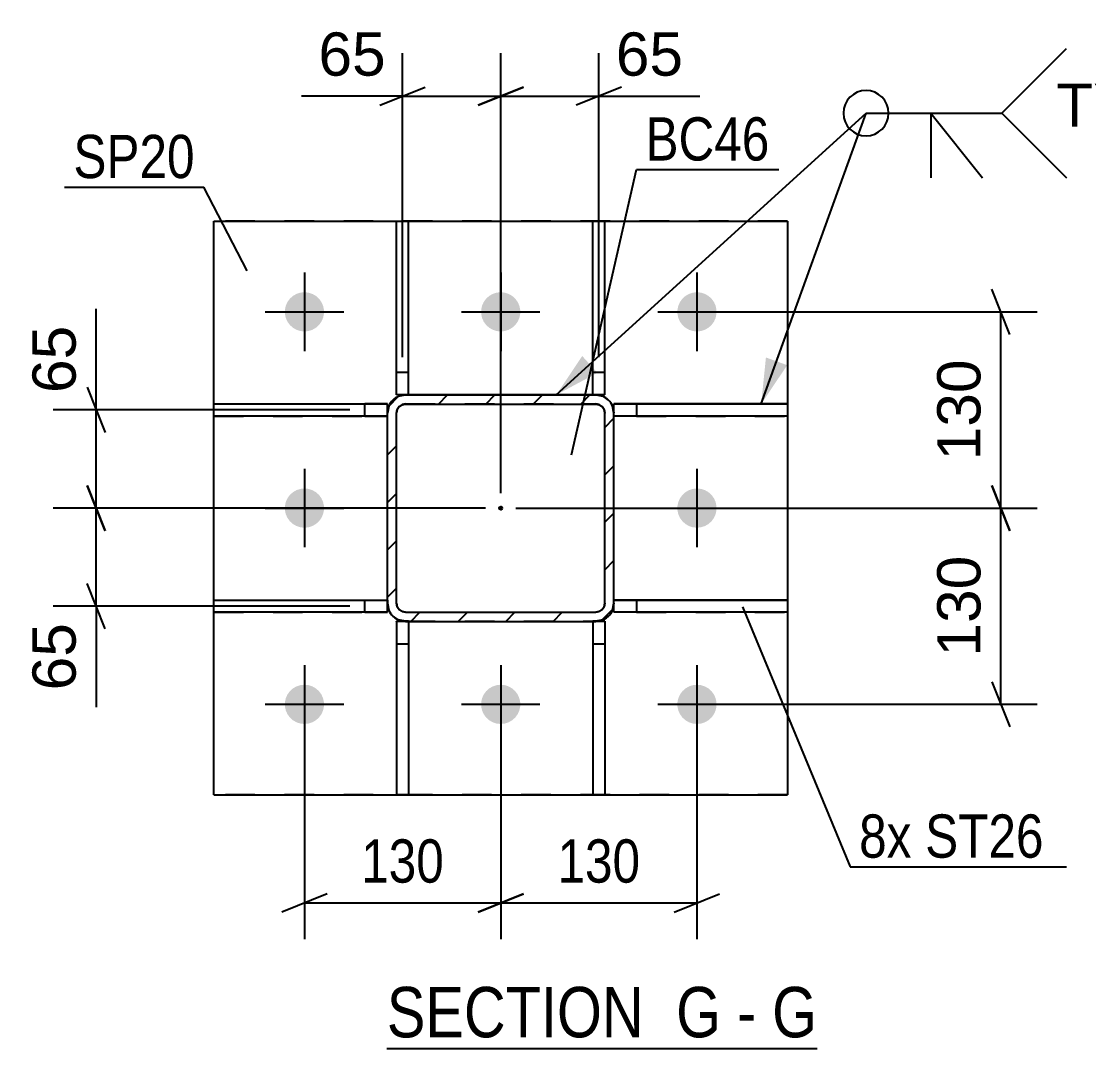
# Model space of a CAD drawing. Header units: millimetres. Extents: x 0 to 841, y 0 to 594.
# Drawn here: x 443.5 to 514.2, y 186.1 to 254.1 of the extents above; entities that cross this region are included whole.
import ezdxf

# ---------------------------------------------------------------- set-up
doc = ezdxf.new("R2010")
doc.units = ezdxf.units.MM
doc.linetypes.add('DXK_LINE_DOT2', pattern=[3.9198, 1.9599, -1.9599])
doc.linetypes.add('DXK_LINE_DOT3', pattern=[5.9187, 2.979, -0.9799, 0.9799, -0.9799])
doc.styles.add('Arial', font='ARIAL.TTF', dxfattribs={"height": 0.2})
doc.styles.add('Arial Narrow', font='ARIALN.TTF', dxfattribs={"height": 0.2})

# ---------------------------------------------------------------- blocks, each defined once
blk = doc.blocks.new('Unknown-318890688-18 - 6150')
at = {"color": 6, "linetype": 'Continuous'}
blk.add_line((467.682, 186.064), (496.183, 186.064), dxfattribs=at)
at = {"color": 0, "linetype": 'Continuous'}
for points in [[(485.79, 186.814), (485.79, 190.314), (467.682, 190.314), (467.682, 186.814)], [(489.824, 186.814), (489.824, 190.314), (486.84, 190.314), (486.84, 186.814)], [(492.149, 186.814), (492.149, 190.314), (490.874, 190.314), (490.874, 186.814)], [(496.183, 186.814), (496.183, 190.314), (493.199, 190.314), (493.199, 186.814)]]:
    blk.add_wipeout(points, dxfattribs=at)
at = {"color": 7, "linetype": 'Continuous', "style": 'Arial Narrow'}
for s, height, p in [('SECTION ', 3.3405, (467.682, 186.814)), ('G', 3.34, (486.84, 186.814)), ('G', 3.34, (493.199, 186.814)), ('-', 3.34, (490.874, 186.814))]:
    blk.add_text(s, height=height, dxfattribs=at).set_placement(p)
blk = doc.blocks.new('Part-318890688-6162 - 6150')
at = {"linetype": 'Continuous'}
h = blk.add_hatch(dxfattribs=at)
h.set_pattern_fill('', scale=0.7, style=0, pattern_type=0)
h.set_pattern_definition([(45, (468.4627, 229.2756), (-1.57154, 1.57154), [])])
h.paths.add_polyline_path([(468.922, 229.367), (468.463, 229.276), (468.073, 229.015), (467.813, 228.626), (467.722, 228.167), (467.722, 215.567), (467.813, 215.108), (468.073, 214.718), (468.463, 214.458), (468.922, 214.367), (481.522, 214.367), (481.981, 214.458), (482.37, 214.718), (482.631, 215.108), (482.722, 215.567), (482.722, 228.167), (482.631, 228.626), (482.37, 229.015), (481.981, 229.276), (481.522, 229.367)])
h.paths.add_polyline_path([(481.522, 228.767), (481.752, 228.721), (481.946, 228.591), (482.076, 228.397), (482.122, 228.167), (482.122, 215.567), (482.076, 215.337), (481.946, 215.143), (481.752, 215.013), (481.522, 214.967), (468.922, 214.967), (468.692, 215.013), (468.498, 215.143), (468.368, 215.337), (468.322, 215.567), (468.322, 228.167), (468.368, 228.397), (468.498, 228.591), (468.692, 228.721), (468.922, 228.767)])
blk.add_hatch(color=246, dxfattribs=at).paths.add_polyline_path([(475.222, 221.767, -1), (475.222, 221.967, -1)])
at = {"color": 2, "linetype": 'Continuous'}
for p, q in [((468.463, 229.28), (468.899, 229.367)), ((468.922, 229.367), (468.463, 229.276)), ((468.922, 229.367), (481.522, 229.367)), ((481.321, 229.372), (469.122, 229.372)), ((481.981, 229.276), (481.522, 229.367)), ((481.545, 229.367), (481.981, 229.28)), ((467.813, 228.626), (467.722, 228.167)), ((467.812, 228.624), (467.813, 228.631)), ((467.813, 228.626), (467.813, 228.631)), ((468.322, 228.167), (468.368, 228.397)), ((468.368, 228.397), (468.498, 228.591)), ((468.498, 228.591), (468.692, 228.721)), ((468.692, 228.721), (468.922, 228.767)), ((468.922, 228.767), (481.522, 228.767)), ((481.522, 228.767), (481.752, 228.721)), ((481.752, 228.721), (481.946, 228.591)), ((481.946, 228.591), (482.076, 228.397)), ((482.076, 228.397), (482.122, 228.167)), ((482.631, 228.626), (482.631, 228.631)), ((482.631, 228.631), (482.632, 228.624)), ((482.722, 228.167), (482.631, 228.626)), ((467.722, 215.567), (467.722, 228.167)), ((468.322, 215.567), (468.322, 228.167)), ((482.122, 215.567), (482.122, 228.167)), ((482.722, 215.567), (482.722, 228.167)), ((467.722, 215.567), (467.813, 215.108)), ((468.368, 215.337), (468.322, 215.567)), ((468.368, 215.342), (468.498, 215.148)), ((468.498, 215.143), (468.368, 215.337)), ((468.498, 215.148), (468.692, 215.017)), ((468.692, 215.013), (468.498, 215.143)), ((468.692, 215.017), (468.922, 214.972)), ((468.922, 214.967), (468.692, 215.013)), ((468.922, 214.967), (468.922, 214.972)), ((468.922, 214.972), (481.522, 214.972)), ((468.922, 214.967), (481.522, 214.967)), ((481.522, 214.972), (481.752, 215.017)), ((481.752, 215.013), (481.522, 214.967)), ((481.522, 214.967), (481.522, 214.972)), ((481.752, 215.017), (481.946, 215.148)), ((481.946, 215.143), (481.752, 215.013)), ((481.946, 215.148), (482.076, 215.342)), ((482.076, 215.337), (481.946, 215.143)), ((482.122, 215.567), (482.076, 215.337)), ((482.631, 215.108), (482.722, 215.567)), ((468.463, 214.458), (468.922, 214.367)), ((468.922, 214.367), (481.522, 214.367)), ((481.522, 214.367), (481.981, 214.458))]:
    blk.add_line(p, q, dxfattribs=at)
at = {"color": 7, "linetype": 'DXK_LINE_DOT2'}
for p, q in [((468.899, 229.367), (468.922, 229.372)), ((469.122, 229.372), (468.922, 229.372)), ((468.922, 229.367), (468.922, 229.372)), ((481.522, 229.372), (481.321, 229.372)), ((481.522, 229.367), (481.522, 229.372)), ((481.522, 229.372), (481.545, 229.367)), ((467.722, 228.172), (467.812, 228.624)), ((468.368, 228.401), (468.322, 228.172)), ((468.498, 228.596), (468.368, 228.401)), ((468.692, 228.726), (468.498, 228.596)), ((468.922, 228.772), (468.692, 228.726)), ((468.922, 228.767), (468.922, 228.772)), ((468.922, 228.772), (481.522, 228.772)), ((481.522, 228.767), (481.522, 228.772)), ((481.752, 228.726), (481.522, 228.772)), ((481.946, 228.596), (481.752, 228.726)), ((482.076, 228.401), (481.946, 228.596)), ((482.122, 228.172), (482.076, 228.401)), ((482.632, 228.624), (482.722, 228.172)), ((467.722, 215.567), (467.722, 228.172)), ((468.322, 228.167), (468.322, 228.172)), ((468.322, 215.572), (468.322, 228.172)), ((482.122, 228.167), (482.122, 228.172)), ((482.122, 215.572), (482.122, 228.172)), ((482.722, 215.572), (482.722, 228.172)), ((467.813, 215.113), (467.722, 215.572)), ((468.322, 215.567), (468.322, 215.572)), ((468.322, 215.572), (468.368, 215.342)), ((468.368, 215.337), (468.368, 215.342)), ((482.076, 215.342), (482.122, 215.572)), ((482.076, 215.337), (482.076, 215.342)), ((482.122, 215.567), (482.122, 215.572)), ((482.722, 215.572), (482.631, 215.113)), ((482.722, 215.567), (482.722, 215.572)), ((468.922, 214.372), (468.463, 214.463)), ((468.922, 214.372), (481.522, 214.372)), ((468.922, 214.367), (468.922, 214.372)), ((481.981, 214.463), (481.522, 214.372)), ((481.522, 214.367), (481.522, 214.372))]:
    blk.add_line(p, q, dxfattribs=at)
at = {"color": 246, "linetype": 'DXK_LINE_DOT2'}
blk.add_line((475.222, 221.862), (475.222, 221.877), dxfattribs=at)
at = {"color": 7, "linetype": 'DXK_LINE_DOT3'}
blk.add_line((475.222, 221.862), (475.222, 221.876), dxfattribs=at)
at = {"color": 246, "linetype": 'Continuous'}
blk.add_circle((475.222, 221.867), 0.1, dxfattribs=at)
at = {"color": 2, "linetype": 'Continuous'}
for centre, start, end in [((468.922, 228.172), 112.5, 157.5), ((468.922, 228.167), 112.5, 157.5), ((481.522, 228.172), 22.5, 67.5), ((481.522, 228.167), 22.5, 67.5), ((468.922, 215.567), 202.5, 247.5), ((481.522, 215.567), 292.5, 337.5)]:
    blk.add_arc(centre, 1.2, start, end, dxfattribs=at)
at = {"color": 7, "linetype": 'DXK_LINE_DOT2'}
for centre, start, end in [((468.922, 215.572), 202.5, 247.5), ((481.522, 215.572), 292.5, 337.5)]:
    blk.add_arc(centre, 1.2, start, end, dxfattribs=at)
blk = doc.blocks.new('Part-318890688-6238 - 6150')
at = {"color": 2, "linetype": 'Continuous'}
for p, q in [((468.322, 214.367), (468.322, 214.371)), ((468.322, 214.371), (468.322, 202.872)), ((468.901, 214.371), (468.322, 214.371)), ((468.921, 214.367), (468.322, 214.367)), ((469.122, 214.367), (469.122, 202.872)), ((469.122, 202.872), (468.322, 202.872))]:
    blk.add_line(p, q, dxfattribs=at)
at = {"color": 7, "linetype": 'DXK_LINE_DOT2'}
for p, q in [((469.122, 214.371), (468.901, 214.371)), ((469.122, 214.367), (468.921, 214.367)), ((469.122, 214.367), (469.122, 214.371)), ((469.122, 214.367), (469.122, 214.371)), ((468.322, 212.872), (469.122, 212.872))]:
    blk.add_line(p, q, dxfattribs=at)
blk = doc.blocks.new('Part-318890688-6248 - 6150')
at = {"color": 2, "linetype": 'Continuous'}
for p, q in [((468.322, 229.367), (468.322, 240.872)), ((468.322, 240.872), (469.122, 240.872)), ((469.122, 229.367), (469.122, 240.872)), ((468.923, 229.367), (468.322, 229.367))]:
    blk.add_line(p, q, dxfattribs=at)
at = {"color": 7, "linetype": 'DXK_LINE_DOT2'}
for p, q in [((468.322, 230.872), (469.122, 230.872)), ((469.122, 229.371), (468.322, 229.371)), ((468.322, 229.371), (468.322, 229.367)), ((469.122, 229.367), (468.923, 229.367)), ((469.122, 229.371), (469.122, 229.367))]:
    blk.add_line(p, q, dxfattribs=at)
blk = doc.blocks.new('Part-318890688-6172 - 6150')
at = {"color": 2, "linetype": 'Continuous'}
for p, q in [((456.222, 240.873), (456.222, 240.872)), ((456.222, 240.872), (494.222, 240.872)), ((456.222, 202.872), (456.222, 240.872)), ((494.222, 240.872), (494.222, 240.873)), ((494.222, 240.872), (494.222, 202.872)), ((456.222, 202.872), (494.222, 202.872))]:
    blk.add_line(p, q, dxfattribs=at)
at = {"color": 7, "linetype": 'DXK_LINE_DOT2'}
for p, q in [((494.222, 240.873), (456.222, 240.873)), ((456.222, 240.872), (456.222, 240.873)), ((494.222, 240.872), (494.222, 240.873)), ((494.222, 202.873), (456.222, 202.873))]:
    blk.add_line(p, q, dxfattribs=at)
blk = doc.blocks.new('Part-318890688-6233 - 6150')
at = {"color": 7, "linetype": 'DXK_LINE_DOT2'}
for p, q in [((481.321, 214.371), (481.321, 214.367)), ((481.321, 214.367), (481.321, 214.371)), ((481.543, 214.371), (481.321, 214.371)), ((481.523, 214.367), (481.321, 214.367)), ((481.321, 212.872), (482.121, 212.872))]:
    blk.add_line(p, q, dxfattribs=at)
at = {"color": 2, "linetype": 'Continuous'}
for p, q in [((481.321, 214.367), (481.321, 202.872)), ((482.121, 214.367), (481.523, 214.367)), ((482.121, 214.371), (481.543, 214.371)), ((482.121, 214.367), (482.121, 214.371)), ((482.121, 214.371), (482.121, 202.872)), ((482.121, 202.872), (481.321, 202.872))]:
    blk.add_line(p, q, dxfattribs=at)
blk = doc.blocks.new('Part-318890688-6243 - 6150')
at = {"color": 2, "linetype": 'Continuous'}
for p, q in [((481.321, 229.367), (481.321, 240.872)), ((481.321, 240.872), (482.121, 240.872)), ((482.121, 229.367), (482.121, 240.872)), ((482.121, 229.367), (481.521, 229.367))]:
    blk.add_line(p, q, dxfattribs=at)
at = {"color": 7, "linetype": 'DXK_LINE_DOT2'}
for p, q in [((481.321, 230.872), (482.121, 230.872)), ((482.121, 229.371), (481.321, 229.371)), ((481.321, 229.371), (481.321, 229.367)), ((481.521, 229.367), (481.321, 229.367)), ((482.121, 229.371), (482.121, 229.367))]:
    blk.add_line(p, q, dxfattribs=at)
blk = doc.blocks.new('Part-318890688-6253 - 6150')
at = {"color": 2, "linetype": 'Continuous'}
for p, q in [((484.222, 215.772), (482.722, 215.771)), ((482.722, 215.767), (494.222, 215.772)), ((494.222, 215.772), (484.222, 215.772)), ((494.222, 215.772), (494.222, 214.972)), ((482.722, 214.967), (482.722, 215.565)), ((494.222, 214.972), (482.722, 214.967))]:
    blk.add_line(p, q, dxfattribs=at)
at = {"color": 7, "linetype": 'DXK_LINE_DOT2'}
for p, q in [((482.722, 215.771), (482.722, 215.767)), ((482.722, 215.565), (482.722, 215.771)), ((484.222, 215.772), (484.222, 214.972)), ((484.222, 214.972), (482.722, 214.971)), ((484.222, 214.972), (494.222, 214.972))]:
    blk.add_line(p, q, dxfattribs=at)
blk = doc.blocks.new('Part-318890688-6258 - 6150')
at = {"color": 2, "linetype": 'Continuous'}
for p, q in [((484.222, 228.772), (482.722, 228.771)), ((482.722, 228.767), (494.222, 228.772)), ((482.722, 228.771), (482.722, 228.767)), ((482.722, 228.767), (482.722, 228.771)), ((482.722, 228.169), (482.722, 228.767)), ((494.222, 228.772), (484.222, 228.772)), ((494.222, 228.772), (494.222, 227.972)), ((494.222, 227.972), (482.722, 227.967))]:
    blk.add_line(p, q, dxfattribs=at)
at = {"color": 7, "linetype": 'DXK_LINE_DOT2'}
for p, q in [((484.222, 228.772), (484.222, 227.972)), ((482.722, 227.967), (482.722, 228.169)), ((484.222, 227.972), (482.722, 227.971)), ((482.722, 227.971), (482.722, 227.967)), ((484.222, 227.972), (494.222, 227.972))]:
    blk.add_line(p, q, dxfattribs=at)
blk = doc.blocks.new('Part-318890688-6263 - 6150')
at = {"color": 2, "linetype": 'Continuous'}
for p, q in [((456.222, 214.972), (456.222, 215.772)), ((456.222, 215.772), (467.722, 215.767)), ((456.222, 215.772), (466.222, 215.772)), ((466.222, 215.772), (467.722, 215.771)), ((467.722, 214.967), (456.222, 214.972)), ((467.722, 214.967), (467.722, 215.569))]:
    blk.add_line(p, q, dxfattribs=at)
at = {"color": 7, "linetype": 'DXK_LINE_DOT2'}
for p, q in [((466.222, 214.972), (466.222, 215.772)), ((467.722, 215.771), (467.722, 215.569)), ((456.222, 214.972), (466.222, 214.972)), ((466.222, 214.972), (467.722, 214.971)), ((467.722, 214.971), (467.722, 214.967))]:
    blk.add_line(p, q, dxfattribs=at)
blk = doc.blocks.new('Part-318890688-6268 - 6150')
at = {"color": 2, "linetype": 'Continuous'}
for p, q in [((456.222, 227.972), (456.222, 228.772)), ((456.222, 228.772), (467.722, 228.767)), ((456.222, 228.772), (466.222, 228.772)), ((467.722, 228.771), (466.222, 228.772)), ((467.722, 228.767), (467.722, 228.771)), ((467.722, 228.165), (467.722, 228.771)), ((467.722, 227.967), (456.222, 227.972))]:
    blk.add_line(p, q, dxfattribs=at)
at = {"color": 7, "linetype": 'DXK_LINE_DOT2'}
for p, q in [((466.222, 227.972), (466.222, 228.772)), ((456.222, 227.972), (466.222, 227.972)), ((466.222, 227.972), (467.722, 227.971)), ((467.722, 227.967), (467.722, 228.165)), ((467.722, 227.971), (467.722, 227.967))]:
    blk.add_line(p, q, dxfattribs=at)
blk = doc.blocks.new('Bolt-318890688-6272 - 6150')
at = {"linetype": 'Continuous'}
for points in [[(462.222, 236.172), (462.492, 236.143), (462.751, 236.059), (462.986, 235.924), (463.188, 235.742), (463.348, 235.522), (463.458, 235.274), (463.515, 235.008), (463.515, 234.736), (463.458, 234.47), (463.348, 234.222), (463.188, 234.002), (462.986, 233.82), (462.751, 233.684), (462.492, 233.6), (462.222, 233.572), (461.952, 233.6), (461.693, 233.684), (461.458, 233.82), (461.256, 234.002), (461.096, 234.222), (460.986, 234.47), (460.929, 234.736), (460.929, 235.008), (460.986, 235.274), (461.096, 235.522), (461.256, 235.742), (461.458, 235.924), (461.693, 236.059), (461.952, 236.143)], [(475.222, 236.172), (475.492, 236.143), (475.751, 236.059), (475.986, 235.924), (476.188, 235.742), (476.348, 235.522), (476.458, 235.274), (476.515, 235.008), (476.515, 234.736), (476.458, 234.47), (476.348, 234.222), (476.188, 234.002), (475.986, 233.82), (475.751, 233.684), (475.492, 233.6), (475.222, 233.572), (474.952, 233.6), (474.693, 233.684), (474.458, 233.82), (474.256, 234.002), (474.096, 234.222), (473.986, 234.47), (473.929, 234.736), (473.929, 235.008), (473.986, 235.274), (474.096, 235.522), (474.256, 235.742), (474.458, 235.924), (474.693, 236.059), (474.952, 236.143)], [(488.222, 236.172), (488.492, 236.143), (488.751, 236.059), (488.986, 235.924), (489.188, 235.742), (489.348, 235.522), (489.458, 235.274), (489.515, 235.008), (489.515, 234.736), (489.458, 234.47), (489.348, 234.222), (489.188, 234.002), (488.986, 233.82), (488.751, 233.684), (488.492, 233.6), (488.222, 233.572), (487.952, 233.6), (487.693, 233.684), (487.458, 233.82), (487.256, 234.002), (487.096, 234.222), (486.986, 234.47), (486.929, 234.736), (486.929, 235.008), (486.986, 235.274), (487.096, 235.522), (487.256, 235.742), (487.458, 235.924), (487.693, 236.059), (487.952, 236.143)], [(462.222, 223.172), (462.492, 223.143), (462.751, 223.059), (462.986, 222.924), (463.188, 222.742), (463.348, 222.522), (463.458, 222.274), (463.515, 222.008), (463.515, 221.736), (463.458, 221.47), (463.348, 221.222), (463.188, 221.002), (462.986, 220.82), (462.751, 220.684), (462.492, 220.6), (462.222, 220.572), (461.952, 220.6), (461.693, 220.684), (461.458, 220.82), (461.256, 221.002), (461.096, 221.222), (460.986, 221.47), (460.929, 221.736), (460.929, 222.008), (460.986, 222.274), (461.096, 222.522), (461.256, 222.742), (461.458, 222.924), (461.693, 223.059), (461.952, 223.143)], [(488.222, 223.172), (488.492, 223.143), (488.751, 223.059), (488.986, 222.924), (489.188, 222.742), (489.348, 222.522), (489.458, 222.274), (489.515, 222.008), (489.515, 221.736), (489.458, 221.47), (489.348, 221.222), (489.188, 221.002), (488.986, 220.82), (488.751, 220.684), (488.492, 220.6), (488.222, 220.572), (487.952, 220.6), (487.693, 220.684), (487.458, 220.82), (487.256, 221.002), (487.096, 221.222), (486.986, 221.47), (486.929, 221.736), (486.929, 222.008), (486.986, 222.274), (487.096, 222.522), (487.256, 222.742), (487.458, 222.924), (487.693, 223.059), (487.952, 223.143)], [(462.222, 210.172), (462.492, 210.143), (462.751, 210.059), (462.986, 209.924), (463.188, 209.742), (463.348, 209.522), (463.458, 209.274), (463.515, 209.008), (463.515, 208.736), (463.458, 208.47), (463.348, 208.222), (463.188, 208.002), (462.986, 207.82), (462.751, 207.684), (462.492, 207.6), (462.222, 207.572), (461.952, 207.6), (461.693, 207.684), (461.458, 207.82), (461.256, 208.002), (461.096, 208.222), (460.986, 208.47), (460.929, 208.736), (460.929, 209.008), (460.986, 209.274), (461.096, 209.522), (461.256, 209.742), (461.458, 209.924), (461.693, 210.059), (461.952, 210.143)], [(475.222, 210.172), (475.492, 210.143), (475.751, 210.059), (475.986, 209.924), (476.188, 209.742), (476.348, 209.522), (476.458, 209.274), (476.515, 209.008), (476.515, 208.736), (476.458, 208.47), (476.348, 208.222), (476.188, 208.002), (475.986, 207.82), (475.751, 207.684), (475.492, 207.6), (475.222, 207.572), (474.952, 207.6), (474.693, 207.684), (474.458, 207.82), (474.256, 208.002), (474.096, 208.222), (473.986, 208.47), (473.929, 208.736), (473.929, 209.008), (473.986, 209.274), (474.096, 209.522), (474.256, 209.742), (474.458, 209.924), (474.693, 210.059), (474.952, 210.143)], [(488.222, 210.172), (488.492, 210.143), (488.751, 210.059), (488.986, 209.924), (489.188, 209.742), (489.348, 209.522), (489.458, 209.274), (489.515, 209.008), (489.515, 208.736), (489.458, 208.47), (489.348, 208.222), (489.188, 208.002), (488.986, 207.82), (488.751, 207.684), (488.492, 207.6), (488.222, 207.572), (487.952, 207.6), (487.693, 207.684), (487.458, 207.82), (487.256, 208.002), (487.096, 208.222), (486.986, 208.47), (486.929, 208.736), (486.929, 209.008), (486.986, 209.274), (487.096, 209.522), (487.256, 209.742), (487.458, 209.924), (487.693, 210.059), (487.952, 210.143)]]:
    blk.add_hatch(color=1, dxfattribs=at).paths.add_polyline_path(points)
at = {"color": 1, "linetype": 'Continuous'}
for p, q in [((462.222, 237.473), (462.222, 232.273)), ((475.222, 237.473), (475.222, 232.273)), ((488.222, 237.473), (488.222, 232.273)), ((459.622, 234.873), (464.822, 234.873)), ((472.622, 234.873), (477.822, 234.873)), ((485.622, 234.873), (490.822, 234.873)), ((462.222, 224.473), (462.222, 219.273)), ((488.222, 224.473), (488.222, 219.273)), ((459.622, 221.873), (464.822, 221.873)), ((485.622, 221.873), (490.822, 221.873)), ((462.222, 211.473), (462.222, 206.273)), ((475.222, 211.473), (475.222, 206.273)), ((488.222, 211.473), (488.222, 206.273)), ((459.622, 208.873), (464.822, 208.873)), ((472.622, 208.873), (477.822, 208.873)), ((485.622, 208.873), (490.822, 208.873))]:
    blk.add_line(p, q, dxfattribs=at)
blk = doc.blocks.new('StraightDimension-318890688-6307 - 6150')
at = {"color": 7, "linetype": 'Continuous'}
for p, q in [((508.947, 233.373), (507.747, 236.373)), ((489.222, 234.873), (510.747, 234.873)), ((508.347, 221.873), (508.347, 234.873)), ((507.747, 223.373), (508.947, 220.373)), ((476.222, 221.873), (510.747, 221.873))]:
    blk.add_line(p, q, dxfattribs=at)
at = {"color": 0}
blk.add_wipeout([(507.597, 232.308), (503.397, 232.308), (503.397, 224.437), (507.597, 224.437)], dxfattribs=at)
at = {"color": 3, "style": 'Arial'}
blk.add_text('130', height=2.8652, rotation=90.00021, dxfattribs=at).set_placement((506.997, 225.037))
blk = doc.blocks.new('StraightDimension-318890688-9227 - 6150')
at = {"color": 7, "linetype": 'Continuous'}
for p, q in [((462.222, 207.871), (462.222, 193.314)), ((475.222, 207.871), (475.222, 193.314)), ((463.722, 196.314), (460.722, 195.114)), ((473.722, 195.114), (476.722, 196.314)), ((462.222, 195.714), (475.222, 195.714))]:
    blk.add_line(p, q, dxfattribs=at)
at = {"color": 0}
blk.add_wipeout([(472.064, 196.464), (472.064, 200.664), (465.38, 200.664), (465.38, 196.464)], dxfattribs=at)
at = {"color": 3, "style": 'Arial Narrow'}
blk.add_text('130', height=2.8633, dxfattribs=at).set_placement((465.98, 197.064))
blk = doc.blocks.new('StraightDimension-318890688-9226 - 6150')
at = {"color": 7, "linetype": 'Continuous'}
for p, q in [((475.222, 207.871), (475.222, 193.314)), ((488.222, 207.871), (488.222, 193.314)), ((476.722, 196.314), (473.722, 195.114)), ((486.722, 195.114), (489.722, 196.314)), ((475.222, 195.714), (488.222, 195.714))]:
    blk.add_line(p, q, dxfattribs=at)
at = {"color": 0}
blk.add_wipeout([(485.064, 196.464), (485.064, 200.664), (478.38, 200.664), (478.38, 196.464)], dxfattribs=at)
at = {"color": 3, "style": 'Arial Narrow'}
blk.add_text('130', height=2.8633, dxfattribs=at).set_placement((478.98, 197.064))
blk = doc.blocks.new('StraightDimension-318890688-6329 - 6150')
at = {"color": 7, "linetype": 'Continuous'}
for p, q in [((475.222, 222.854), (475.222, 252.015)), ((481.721, 231.872), (481.721, 252.015)), ((473.722, 248.565), (476.722, 249.765)), ((483.221, 249.765), (480.221, 248.565)), ((475.222, 249.165), (481.721, 249.165)), ((481.721, 249.165), (488.419, 249.165)), ((481.721, 249.165), (488.419, 249.165))]:
    blk.add_line(p, q, dxfattribs=at)
at = {"color": 0}
blk.add_wipeout([(487.894, 249.915), (487.894, 254.115), (482.246, 254.115), (482.246, 249.915)], dxfattribs=at)
at = {"color": 3, "style": 'Arial'}
blk.add_text('65', height=2.8652, dxfattribs=at).set_placement((482.846, 250.515))
blk = doc.blocks.new('StraightDimension-318890688-6324 - 6150')
at = {"color": 7, "linetype": 'Continuous'}
for p, q in [((468.722, 231.872), (468.722, 252.015)), ((475.222, 222.854), (475.222, 252.015)), ((467.222, 248.565), (470.222, 249.765)), ((476.722, 249.765), (473.722, 248.565)), ((468.722, 249.165), (462.025, 249.165)), ((468.722, 249.165), (462.025, 249.165)), ((468.722, 249.165), (475.222, 249.165))]:
    blk.add_line(p, q, dxfattribs=at)
at = {"color": 0}
blk.add_wipeout([(468.197, 249.915), (468.197, 254.115), (462.55, 254.115), (462.55, 249.915)], dxfattribs=at)
at = {"color": 3, "style": 'Arial'}
blk.add_text('65', height=2.8652, dxfattribs=at).set_placement((463.15, 250.515))
blk = doc.blocks.new('StraightDimension-318890688-6315 - 6150')
at = {"color": 7, "linetype": 'Continuous'}
for p, q in [((508.947, 220.373), (507.747, 223.373)), ((476.222, 221.873), (510.747, 221.873)), ((508.347, 208.873), (508.347, 221.873)), ((507.747, 210.373), (508.947, 207.373)), ((489.222, 208.873), (510.747, 208.873))]:
    blk.add_line(p, q, dxfattribs=at)
at = {"color": 0}
blk.add_wipeout([(507.597, 219.308), (503.397, 219.308), (503.397, 211.437), (507.597, 211.437)], dxfattribs=at)
at = {"color": 3, "style": 'Arial'}
blk.add_text('130', height=2.8652, rotation=90.00021, dxfattribs=at).set_placement((506.997, 212.037))
blk = doc.blocks.new('StraightDimension-318890688-6281 - 6150')
at = {"color": 7, "linetype": 'Continuous'}
for p, q in [((447.822, 223.371), (449.022, 220.371)), ((474.222, 221.871), (445.572, 221.871)), ((448.422, 215.372), (448.422, 221.871)), ((449.022, 213.872), (447.822, 216.872)), ((465.222, 215.372), (445.572, 215.372)), ((448.422, 215.372), (448.422, 208.675)), ((448.422, 215.372), (448.422, 208.675))]:
    blk.add_line(p, q, dxfattribs=at)
at = {"color": 0}
blk.add_wipeout([(447.672, 214.847), (443.472, 214.847), (443.472, 209.2), (447.672, 209.2)], dxfattribs=at)
at = {"color": 3, "style": 'Arial'}
blk.add_text('65', height=2.8652, rotation=90.00021, dxfattribs=at).set_placement((447.072, 209.8))
blk = doc.blocks.new('StraightDimension-318890688-6292 - 6150')
at = {"color": 7, "linetype": 'Continuous'}
for p, q in [((448.422, 228.372), (448.422, 235.069)), ((448.422, 228.372), (448.422, 235.069)), ((447.822, 229.872), (449.022, 226.872)), ((465.222, 228.372), (445.572, 228.372)), ((448.422, 221.871), (448.422, 228.372)), ((449.022, 220.371), (447.822, 223.371)), ((474.222, 221.871), (445.572, 221.871))]:
    blk.add_line(p, q, dxfattribs=at)
at = {"color": 0}
blk.add_wipeout([(447.672, 234.544), (443.472, 234.544), (443.472, 228.897), (447.672, 228.897)], dxfattribs=at)
at = {"color": 3, "style": 'Arial'}
blk.add_text('65', height=2.8652, rotation=90.00021, dxfattribs=at).set_placement((447.072, 229.497))
blk = doc.blocks.new('Mark-318890688-6158 - 6150')
at = {"color": 30, "linetype": 'Continuous'}
for p, q in [((479.919, 225.392), (484.213, 244.295)), ((484.213, 244.295), (493.634, 244.295))]:
    blk.add_line(p, q, dxfattribs=at)
at = {"color": 0}
blk.add_wipeout([(493.034, 244.895), (493.034, 247.895), (484.813, 247.895), (484.813, 244.895)], dxfattribs=at)
blk.add_wipeout([(493.034, 244.895), (493.034, 247.895), (484.813, 247.895), (484.813, 244.895)], dxfattribs=at)
at = {"color": 3, "style": 'Arial Narrow'}
blk.add_text('BC46', height=2.8633, dxfattribs=at).set_placement((484.813, 244.895))
blk = doc.blocks.new('Mark-318890688-6168 - 6150')
at = {"color": 30, "linetype": 'Continuous'}
for p in [(446.321, 243.132), (458.423, 237.582)]:
    blk.add_line(p, (455.56, 243.132), dxfattribs=at)
at = {"color": 0}
blk.add_wipeout([(454.96, 243.732), (454.96, 246.732), (446.921, 246.732), (446.921, 243.732)], dxfattribs=at)
blk.add_wipeout([(454.96, 243.732), (454.96, 246.732), (446.921, 246.732), (446.921, 243.732)], dxfattribs=at)
at = {"color": 3, "style": 'Arial Narrow'}
blk.add_text('SP20', height=2.8633, dxfattribs=at).set_placement((446.921, 243.732))
blk = doc.blocks.new('WeldMark-318890688-6334 - 6150')
at = {"linetype": 'Continuous'}
for points in [[(481.628, 230.836), (478.905, 229.372), (480.619, 231.946)], [(494.2, 231.34), (492.478, 228.772), (492.789, 231.849)]]:
    blk.add_hatch(color=30, dxfattribs=at).paths.add_polyline_path(points)
at = {"color": 30, "linetype": 'Continuous'}
for p, q in [((478.905, 229.372), (499.418, 248.032)), ((492.478, 228.772), (499.418, 248.032)), ((499.418, 248.032), (508.418, 248.032))]:
    blk.add_line(p, q, dxfattribs=at)
at = {"color": 3, "linetype": 'Continuous'}
for q in [(507.132, 243.747), (503.703, 243.747)]:
    blk.add_line((503.703, 248.032), q, dxfattribs=at)
for start, end in [(90, 270), (270, 90)]:
    blk.add_arc((499.418, 248.032), 1.5, start, end, dxfattribs=at)
at = {"color": 0, "linetype": 'Continuous'}
blk.add_wipeout([(519.793, 247.132), (519.793, 250.132), (512.018, 250.132), (512.018, 247.132)], dxfattribs=at)
blk.add_wipeout([(519.793, 247.132), (519.793, 250.132), (512.018, 250.132), (512.018, 247.132)], dxfattribs=at)
at = {"color": 3, "linetype": 'Continuous'}
for q in [(512.703, 252.318), (512.703, 243.747)]:
    blk.add_line((508.418, 248.032), q, dxfattribs=at)
at = {"color": 3, "linetype": 'Continuous', "style": 'Arial'}
blk.add_text('TYP', height=2.8652, dxfattribs=at).set_placement((512.018, 247.132))
blk = doc.blocks.new('MarkSet-318890688-6369 - 6150')
at = {"color": 30, "linetype": 'Continuous'}
for p, q in [((491.239, 215.332), (498.363, 198.115)), ((498.363, 198.115), (512.69, 198.115))]:
    blk.add_line(p, q, dxfattribs=at)
at = {"color": 0}
for points in [[(502.435, 198.715), (502.435, 201.715), (498.963, 201.715), (498.963, 198.715)], [(511.19, 198.715), (511.19, 201.715), (503.335, 201.715), (503.335, 198.715)]]:
    blk.add_wipeout(points, dxfattribs=at)
for points in [[(502.435, 198.715), (502.435, 201.715), (498.963, 201.715), (498.963, 198.715)], [(511.19, 198.715), (511.19, 201.715), (503.335, 201.715), (503.335, 198.715)]]:
    blk.add_wipeout(points, dxfattribs=at)
at = {"color": 3, "style": 'Arial Narrow'}
for s, p in [('8x', (498.963, 198.715)), ('ST26', (503.335, 198.715))]:
    blk.add_text(s, height=2.8633, dxfattribs=at).set_placement(p)

msp = doc.modelspace()

# ---------------------------------------------------------------- block references
for name in ['Part-318890688-6172 - 6150', 'Part-318890688-6248 - 6150', 'Part-318890688-6243 - 6150', 'Bolt-318890688-6272 - 6150', 'Part-318890688-6162 - 6150', 'Part-318890688-6268 - 6150', 'Part-318890688-6258 - 6150', 'Part-318890688-6263 - 6150', 'Part-318890688-6253 - 6150', 'Part-318890688-6238 - 6150', 'Part-318890688-6233 - 6150', 'Unknown-318890688-18 - 6150']:
    msp.add_blockref(name, (0, 0))

# ---------------------------------------------------------------- next in the draw order: block references
for name in ['Mark-318890688-6168 - 6150', 'StraightDimension-318890688-6307 - 6150', 'StraightDimension-318890688-9227 - 6150']:
    msp.add_blockref(name, (0, 0))

# ---------------------------------------------------------------- next in the draw order: block references
for name in ['StraightDimension-318890688-6329 - 6150', 'StraightDimension-318890688-9226 - 6150']:
    msp.add_blockref(name, (0, 0))

# ---------------------------------------------------------------- next in the draw order: block references
for name in ['StraightDimension-318890688-6324 - 6150', 'Mark-318890688-6158 - 6150']:
    msp.add_blockref(name, (0, 0))

# ---------------------------------------------------------------- next in the draw order: block references
for name in ['WeldMark-318890688-6334 - 6150', 'StraightDimension-318890688-6281 - 6150', 'StraightDimension-318890688-6315 - 6150']:
    msp.add_blockref(name, (0, 0))

# ---------------------------------------------------------------- next in the draw order: block references
for name in ['StraightDimension-318890688-6292 - 6150', 'MarkSet-318890688-6369 - 6150']:
    msp.add_blockref(name, (0, 0))

doc.saveas('drawing.dxf')
